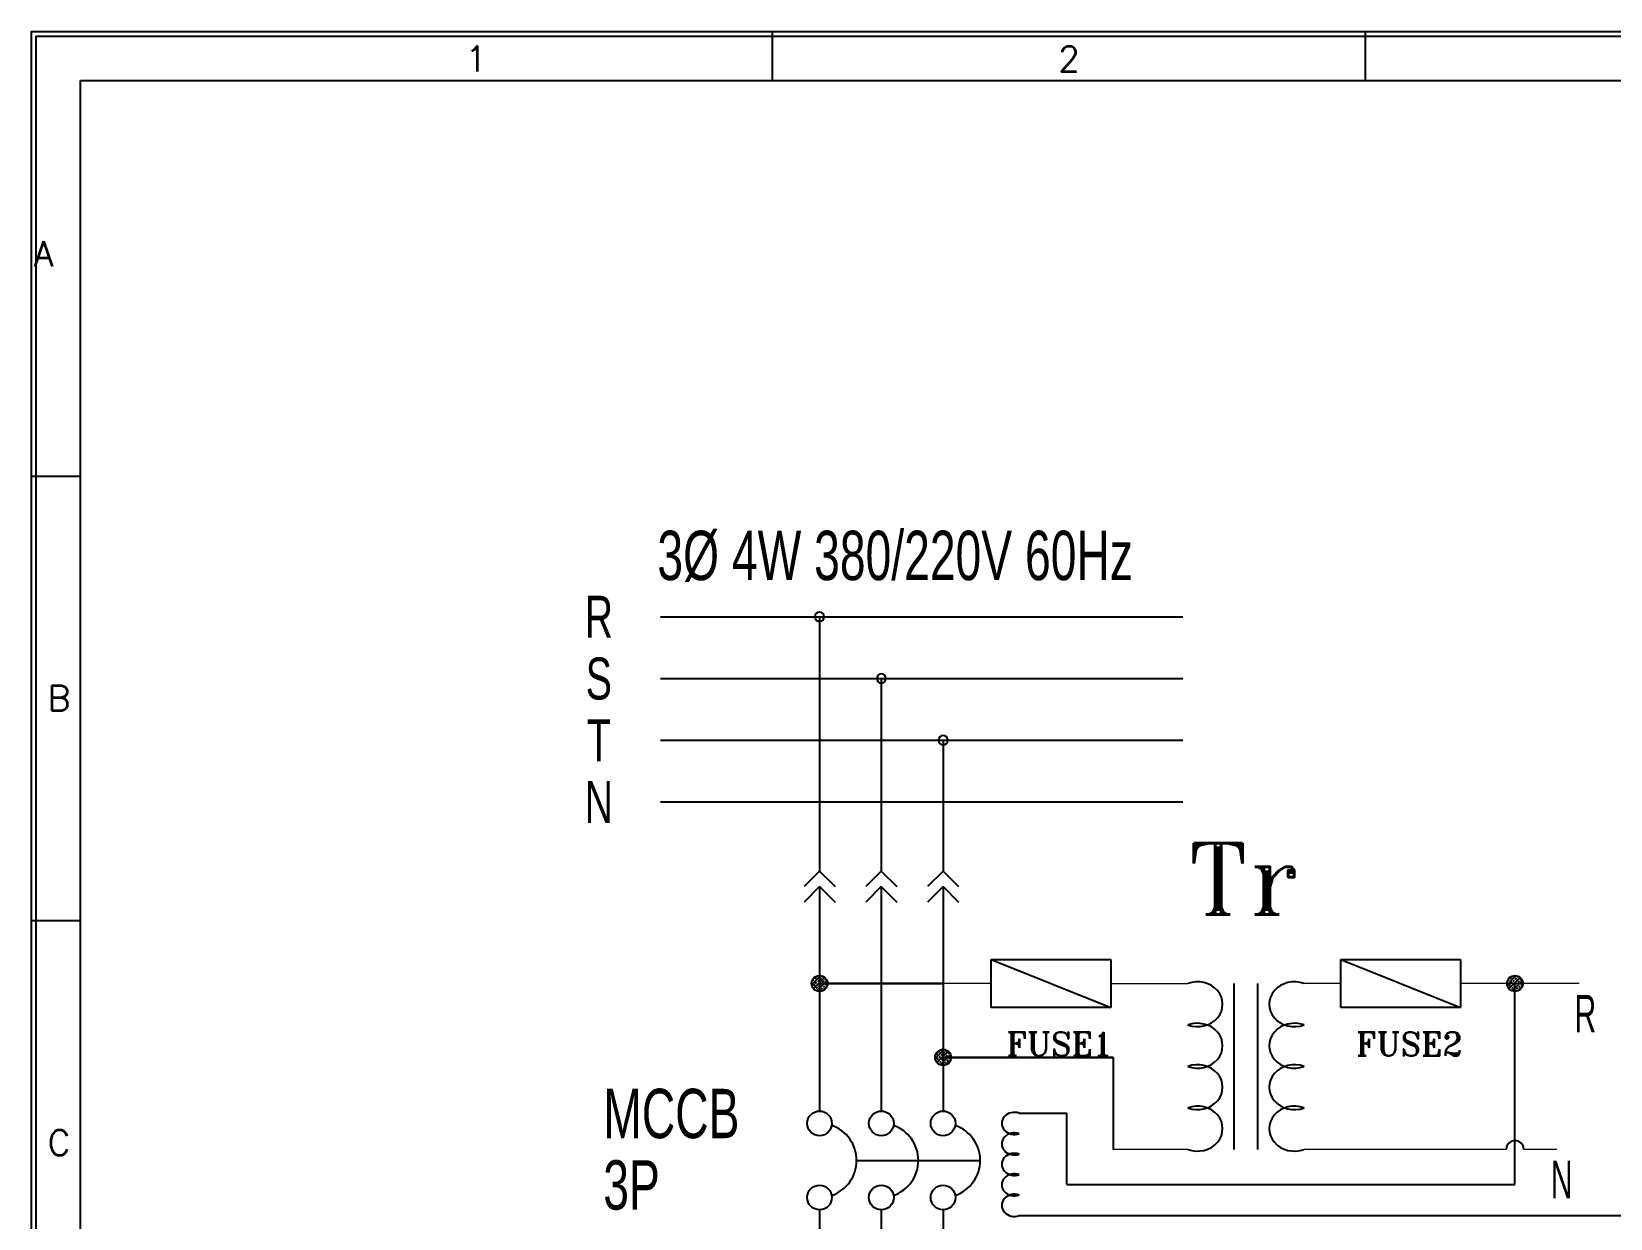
# Model space of a CAD drawing. Header units: millimetres. Extents: x 107 to 2900, y 85 to 3996.
# Drawn here: x 934.2 to 1148.1, y 3772.3 to 3933.2 of the extents above; entities that cross this region are included whole.
import ezdxf
from ezdxf.enums import TextEntityAlignment as Align
from ezdxf.lldxf.tags import DXFTag

# ---------------------------------------------------------------- set-up
doc = ezdxf.new("R2010")
doc.units = ezdxf.units.MM
for name, color, linetype in [('1', 1, 'CENTER'), ('20', 2, 'Continuous'), ('30', 3, 'Continuous'), ('4', 133, 'Continuous'), ('6', 3, 'Continuous'), ('7', 7, 'Continuous'), ('70', 7, 'Continuous'), ('LL', 7, 'Continuous'), ('TEXT', 6, 'Continuous')]:
    doc.layers.add(name, color=color, linetype=linetype)
doc.styles.add('ghs', font='NGULIM.TTF')
doc.styles.add('SIMPLEX', font='SIMPLEX')
doc.styles.add('STYLE2', font='romant.shx')
tags = doc.linetypes.add('CENTER', pattern=[2, 1.25, -0.25, 0.25, -0.25]).pattern_tags.tags
tags[10:11] = [DXFTag(74, 4), DXFTag(75, 0), DXFTag(340, '0'), DXFTag(46, 1.0), DXFTag(50, 0.0), DXFTag(44, 0.0), DXFTag(45, 0.0)]
tags[8:9] = [DXFTag(74, 4), DXFTag(75, 0), DXFTag(340, '0'), DXFTag(46, 1.0), DXFTag(50, 0.0), DXFTag(44, 0.0), DXFTag(45, 0.0)]
tags[6:7] = [DXFTag(74, 4), DXFTag(75, 0), DXFTag(340, '0'), DXFTag(46, 1.0), DXFTag(50, 0.0), DXFTag(44, 0.0), DXFTag(45, 0.0)]
tags[4:5] = [DXFTag(74, 4), DXFTag(75, 0), DXFTag(340, '0'), DXFTag(46, 1.0), DXFTag(50, 0.0), DXFTag(44, 0.0), DXFTag(45, 0.0)]
tags = doc.linetypes.add('HIDDEN', pattern=[0.375, 0.25, -0.125]).pattern_tags.tags
tags[6:7] = [DXFTag(74, 4), DXFTag(75, 0), DXFTag(340, '0'), DXFTag(46, 1.0), DXFTag(50, 0.0), DXFTag(44, 0.0), DXFTag(45, 0.0)]
tags[4:5] = [DXFTag(74, 4), DXFTag(75, 0), DXFTag(340, '0'), DXFTag(46, 1.0), DXFTag(50, 0.0), DXFTag(44, 0.0), DXFTag(45, 0.0)]

msp = doc.modelspace()

# ---------------------------------------------------------------- hatches: boundary and pattern name
at = {"layer": '70'}
h = msp.add_hatch(dxfattribs=at)
h.set_pattern_fill('ANSI33', color=0, scale=2.15937, style=0)
h.set_pattern_definition([(45, (2780.94747, 3215.83656), (-0.38172635, 0.38172635), []), (45, (2781.3292, 3215.83656), (-0.38172635, 0.38172635), [0.26992129, -0.13496065])])
h.paths.add_polyline_path([(1040.91, 3805.266, 0.4142136), (1039.83, 3804.186, 0.4142136), (1040.91, 3803.106)])
h.paths.add_polyline_path([(1040.91, 3805.266), (1040.91, 3804.186), (1041.99, 3804.186, 0.4142136)])
h.paths.add_polyline_path([(1041.99, 3804.186), (1040.91, 3804.186), (1040.91, 3803.106, 0.4142136)])
h = msp.add_hatch(dxfattribs=at)
h.set_pattern_fill('ANSI33', color=0, scale=2.15937, style=0)
h.set_pattern_definition([(45, (2875.15544, 3215.83656), (-0.38172635, 0.38172635), []), (45, (2875.53717, 3215.83656), (-0.38172635, 0.38172635), [0.26992129, -0.13496065])])
h.paths.add_polyline_path([(1135.118, 3805.266, 0.4142136), (1134.038, 3804.186, 0.4142136), (1135.118, 3803.106)])
h.paths.add_polyline_path([(1135.118, 3805.266), (1135.118, 3804.186), (1136.198, 3804.186, 0.4142136)])
h.paths.add_polyline_path([(1136.198, 3804.186), (1135.118, 3804.186), (1135.118, 3803.106, 0.4142136)])
h = msp.add_hatch(dxfattribs=at)
h.set_pattern_fill('ANSI33', color=0, scale=2.15937, style=0)
h.set_pattern_definition([(45, (2797.6798, 3205.82255), (-0.38172635, 0.38172635), []), (45, (2798.06155, 3205.82255), (-0.38172635, 0.38172635), [0.26992129, -0.13496065])])
h.paths.add_polyline_path([(1057.642, 3795.252, 0.4142136), (1056.563, 3794.172, 0.4142136), (1057.642, 3793.092)])
h.paths.add_polyline_path([(1057.642, 3795.252), (1057.642, 3794.172), (1058.722, 3794.172, 0.4142136)])
h.paths.add_polyline_path([(1058.722, 3794.172), (1057.642, 3794.172), (1057.642, 3793.092, 0.4142136)])

# ---------------------------------------------------------------- linework, layer by layer
at = {"color": 0, "linetype": 'Continuous'}
for p, q in [((1040.91, 3819.412), (1038.818, 3817.321)), ((1040.91, 3819.412), (1043.001, 3817.321)), ((1049.276, 3819.412), (1047.185, 3817.321)), ((1049.276, 3819.412), (1051.368, 3817.321)), ((1057.642, 3819.412), (1055.551, 3817.321)), ((1057.642, 3819.412), (1059.734, 3817.321)), ((1040.91, 3817.321), (1038.818, 3815.229)), ((1040.91, 3817.321), (1043.001, 3815.229)), ((1049.276, 3817.321), (1047.185, 3815.229)), ((1049.276, 3817.321), (1051.368, 3815.229)), ((1057.642, 3817.321), (1055.551, 3815.229)), ((1057.642, 3817.321), (1059.734, 3815.229))]:
    msp.add_line(p, q, dxfattribs=at)
at = {"color": 0, "lineweight": 15}
for p, q in [((1064.155, 3804.186), (1057.642, 3804.186)), ((1080.355, 3804.186), (1090.791, 3804.186)), ((1111.518, 3804.186), (1106.547, 3804.186)), ((1143.816, 3804.186), (1127.718, 3804.186)), ((1090.791, 3781.706), (1080.683, 3781.706)), ((1133.926, 3781.706), (1106.547, 3781.706)), ((1140.775, 3781.706), (1136.31, 3781.706))]:
    msp.add_line(p, q, dxfattribs=at)
at = {"color": 0}
for p, q in [((1097.093, 3781.706), (1097.093, 3804.186)), ((1100.245, 3804.186), (1100.245, 3781.706)), ((1135.118, 3776.936), (1135.118, 3804.186)), ((1067.932, 3786.613), (1074.406, 3786.613)), ((1074.406, 3776.936), (1074.406, 3786.613)), ((1074.406, 3776.936), (1135.118, 3776.936)), ((1067.932, 3772.732), (1245.439, 3772.732))]:
    msp.add_line(p, q, dxfattribs=at)
at = {"color": 0, "linetype": 'Continuous'}
for centre in [(1040.91, 3785.226), (1049.276, 3785.226), (1057.642, 3785.226), (1040.91, 3775.187), (1049.276, 3775.187), (1057.642, 3775.187)]:
    msp.add_circle(centre, 1.673, dxfattribs=at)
for centre in [(1040.91, 3780.207), (1049.276, 3780.207), (1057.642, 3780.207)]:
    msp.add_arc(centre, 5.02, 289.18814, 70.81186, dxfattribs=at)
at = {"color": 0}
msp.add_arc((1135.118, 3781.706), 1.192, 0, 180, dxfattribs=at)
for centre, major_axis, start_param, end_param in [((1092.104, 3801.376), (3.414, 0), 4.3175972, 8.2487734), ((1105.234, 3801.376), (3.414, 0), 1.1760053, 5.1071807), ((1092.104, 3795.756), (-3.414, 0), 1.1760046, 5.1071807), ((1105.234, 3795.756), (3.414, 0), 1.1760053, 5.1071807), ((1092.104, 3790.136), (-3.414, 0), 1.1760046, 5.1071807), ((1105.234, 3790.136), (3.414, 0), 1.1760053, 5.1071807), ((1067.283, 3785.225), (1.686, 0), 1.1760053, 5.1071807), ((1092.104, 3784.516), (-3.414, 0), 1.1760046, 5.1071807), ((1105.234, 3784.516), (3.414, 0), 1.1760053, 5.1071814), ((1067.283, 3782.449), (1.686, 0), 1.1760053, 5.1071807), ((1067.283, 3779.673), (1.686, 0), 1.1760053, 5.1071807), ((1067.283, 3776.897), (1.686, 0), 1.1760053, 5.1071807), ((1067.283, 3774.12), (1.686, 0), 1.1760053, 5.1071807)]:
    msp.add_ellipse(centre, major_axis=major_axis, ratio=0.8917246, start_param=start_param, end_param=end_param, dxfattribs=at)
at = {"layer": '1', "color": 0, "linetype": 'Continuous'}
for p, q in [((1019.373, 3853.89), (1023.556, 3853.89)), ((1023.556, 3853.89), (1085.952, 3853.89)), ((1040.91, 3853.89), (1040.91, 3819.412)), ((1085.952, 3853.89), (1090.135, 3853.89)), ((1019.373, 3845.524), (1023.556, 3845.524)), ((1023.556, 3845.524), (1085.952, 3845.524)), ((1049.276, 3845.524), (1049.276, 3819.412)), ((1085.952, 3845.524), (1090.135, 3845.524)), ((1019.373, 3837.157), (1023.556, 3837.157)), ((1023.556, 3837.157), (1085.952, 3837.157)), ((1057.642, 3837.157), (1057.642, 3819.412)), ((1085.952, 3837.157), (1090.135, 3837.157)), ((1019.373, 3828.791), (1023.556, 3828.791)), ((1023.556, 3828.791), (1085.952, 3828.791)), ((1085.952, 3828.791), (1090.135, 3828.791)), ((1040.91, 3817.321), (1040.91, 3786.9)), ((1049.276, 3817.321), (1049.276, 3786.9)), ((1057.642, 3817.321), (1057.642, 3786.9)), ((1080.683, 3794.172), (1080.683, 3781.706)), ((1040.91, 3773.514), (1040.91, 3733.435)), ((1049.276, 3773.514), (1049.276, 3733.435)), ((1057.642, 3773.514), (1057.642, 3733.435))]:
    msp.add_line(p, q, dxfattribs=at)
at = {"layer": '1', "color": 0}
for p, q in [((1064.155, 3807.426), (1080.355, 3800.946)), ((1064.155, 3807.426), (1080.355, 3807.426)), ((1064.155, 3800.946), (1064.155, 3807.426)), ((1080.355, 3807.426), (1080.355, 3800.946)), ((1111.518, 3807.426), (1127.718, 3807.426)), ((1111.518, 3807.426), (1127.718, 3800.946)), ((1111.518, 3800.946), (1111.518, 3807.426)), ((1127.718, 3807.426), (1127.718, 3800.946)), ((1080.355, 3800.946), (1064.155, 3800.946)), ((1127.718, 3800.946), (1111.518, 3800.946))]:
    msp.add_line(p, q, dxfattribs=at)
at = {"layer": '20', "color": 7}
for p, q in [((940.784, 3447.295), (940.784, 3926.576)), ((940.784, 3926.576), (1690.527, 3926.576))]:
    msp.add_line(p, q, dxfattribs=at)
at = {"layer": '30', "color": 7}
for p, q in [((1034.552, 3926.576), (1034.552, 3933.202)), ((1114.868, 3926.576), (1114.868, 3933.202)), ((934.158, 3872.966), (940.784, 3872.966)), ((934.158, 3812.729), (940.784, 3812.729))]:
    msp.add_line(p, q, dxfattribs=at)
at = {"layer": '6', "color": 0, "linetype": 'Continuous'}
for centre, start, end in [((1040.91, 3853.89), 0, 180), ((1040.91, 3853.89), 180, 0), ((1049.276, 3845.524), 0, 180), ((1049.276, 3845.524), 180, 0), ((1057.642, 3837.157), 0, 180), ((1057.642, 3837.157), 180, 0)]:
    msp.add_arc(centre, 0.627, start, end, dxfattribs=at)
at = {"layer": '70', "color": 0, "lineweight": 30}
for p, q in [((1057.642, 3804.186), (1040.91, 3804.186)), ((1057.642, 3794.172), (1080.683, 3794.172))]:
    msp.add_line(p, q, dxfattribs=at)
at = {"layer": '70', "color": 7}
for points in [[(1697.153, 3391.074), (934.158, 3391.074), (934.158, 3933.202), (1697.153, 3933.202)], [(1696.551, 3391.676), (934.761, 3391.676), (934.761, 3932.6), (1696.551, 3932.6)]]:
    msp.add_lwpolyline(points, close=True, dxfattribs=at)
at = {"layer": '70', "color": 0}
for centre in [(1040.91, 3804.186), (1135.118, 3804.186), (1057.642, 3794.172)]:
    msp.add_circle(centre, 1.08, dxfattribs=at)
at = {"layer": 'LL', "color": 0, "linetype": 'HIDDEN'}
msp.add_line((1045.93, 3780.207), (1062.662, 3780.207), dxfattribs=at)

# ---------------------------------------------------------------- texts
at = {"color": 0, "style": 'STYLE2'}
for s, height, p in [('Tr ', 9.633, (1090.774, 3813.558)), ('FUSE1', 3.211, (1066.225, 3794.383)), ('FUSE2', 3.211, (1113.589, 3794.383))]:
    msp.add_text(s, height=height, dxfattribs=at).set_placement(p)
at = {"layer": '30', "color": 7, "style": 'SIMPLEX'}
for s, p in [('1', (994.395, 3929.496)), ('2', (1074.71, 3929.496)), ('A', (935.781, 3903.084)), ('B', (937.873, 3842.847)), ('C', (937.873, 3782.611))]:
    msp.add_text(s, height=3.413, dxfattribs=at).set_placement(p, align=Align.MIDDLE)
at = {"layer": '4', "color": 0, "linetype": 'Continuous', "style": 'ghs', "width": 0.7}
for s, p in [('R', (1011.006, 3853.89)), ('S', (1011.006, 3845.524)), ('T', (1011.006, 3837.157)), ('N', (1011.006, 3828.791))]:
    msp.add_text(s, height=5.689, dxfattribs=at).set_placement(p, align=Align.MIDDLE)
at = {"layer": '7', "color": 0, "linetype": 'Continuous', "style": 'ghs', "width": 0.7}
msp.add_text('3%%C 4W 380/220V 60Hz', height=6.69294, dxfattribs=at).set_placement((1051.151, 3862.256), align=Align.MIDDLE)
for s, p in [('MCCB', (1011.611, 3783.222)), ('3P', (1011.611, 3773.542))]:
    msp.add_text(s, height=6.6929, dxfattribs=at).set_placement(p)
at = {"layer": 'TEXT', "color": 0, "style": 'ghs', "width": 0.6}
for s, p in [('R', (1143.183, 3797.564)), ('N', (1139.976, 3775.084))]:
    msp.add_text(s, height=5.084, dxfattribs=at).set_placement(p)

doc.saveas('drawing.dxf')
